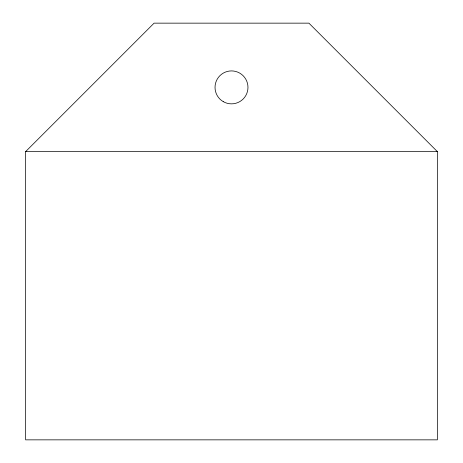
<?xml version="1.0" encoding="UTF-8"?>
<svg xmlns="http://www.w3.org/2000/svg" width="463" height="463" viewBox="0 0 463 463"><rect width="100%" height="100%" fill="white"/><g stroke="black" fill="none" stroke-linecap="round" stroke-linejoin="round"><path stroke-width="0.69" d="M25.621 151.621L154.092 23.15L308.908 23.15L437.379 151.621L437.379 439.85L25.621 439.85L25.621 151.621L437.379 151.621M223.264 101.646A16.471 16.471 0 0 0 247.971 87.385A16.471 16.471 0 0 0 223.264 73.119A16.471 16.471 0 0 0 223.264 101.646"/></g></svg>
